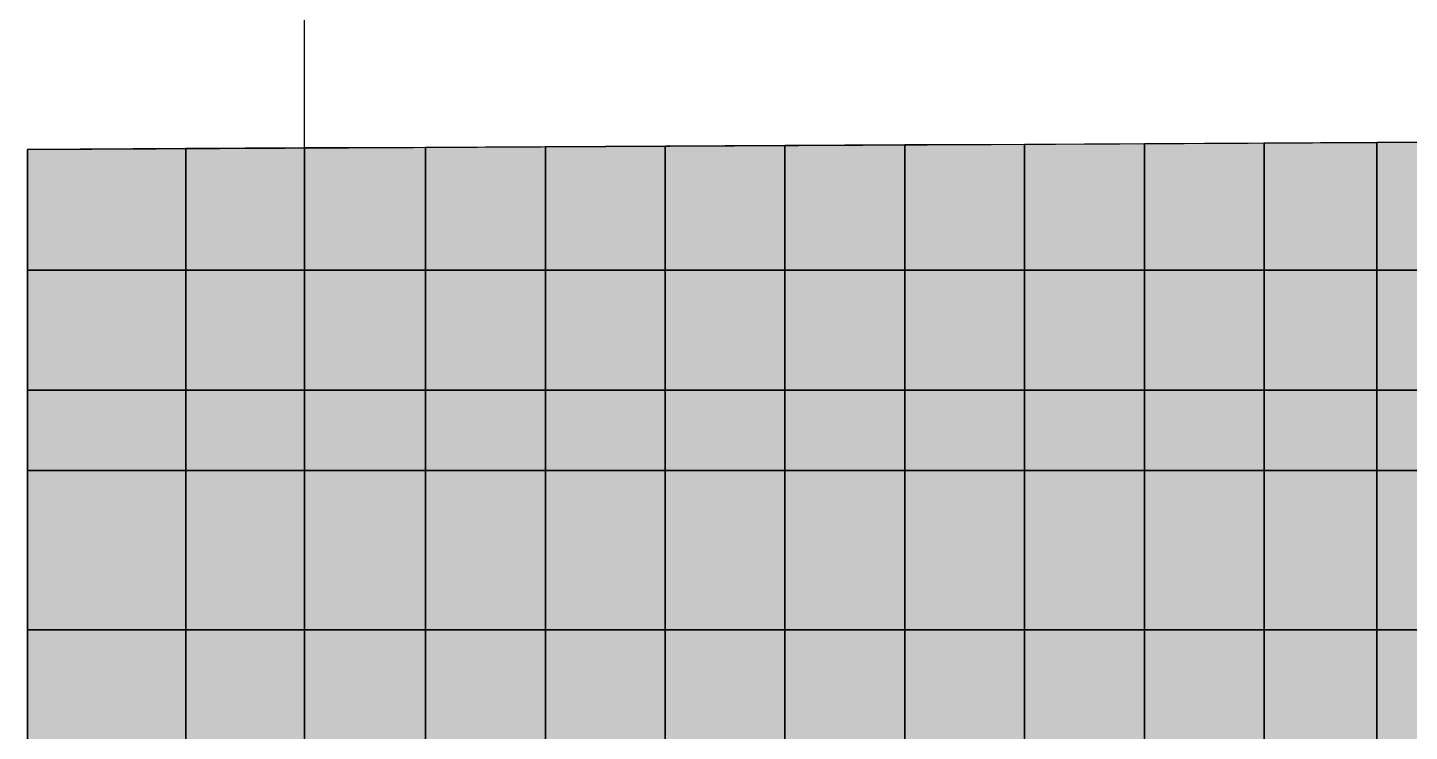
# Model space of a CAD drawing. Header units: inches. Extents: x -100 to 146, y -140 to 41.
# Drawn here: x 0.99 to 12.52, y -0.85 to 5.02 of the extents above; entities that cross this region are included whole.
import ezdxf

# ---------------------------------------------------------------- set-up
doc = ezdxf.new("R2010")
doc.units = ezdxf.units.IN
doc.header["$MEASUREMENT"] = 0
for name, color, linetype in [('Contour 1-01', 7, 'Continuous'), ('Mesh-joint-vd-s2', 7, 'Continuous'), ('Mesh-MPC', 7, 'Continuous'), ('Mesh-クレーン脚', 7, 'Continuous'), ('Mesh-クレーン脚ばね', 7, 'Continuous'), ('Mesh-セル中詰(気中)', 7, 'Continuous'), ('Mesh-セル中詰(水中)', 7, 'Continuous'), ('Mesh-杭ばね_海側クレーン基礎杭', 7, 'Continuous'), ('Mesh-梁①(両端)', 7, 'Continuous'), ('Mesh-梁②(中央)', 7, 'Continuous'), ('Mesh-梁③(円周)', 7, 'Continuous'), ('Mesh-海側クレーン基礎上部工', 7, 'Continuous'), ('Mesh-海側クレーン基礎杭(水位上)', 7, 'Continuous'), ('Mesh-海側クレーン基礎杭(水位下)', 7, 'Continuous'), ('Undeformed Mesh-セル中詰(気中)', 7, 'Continuous'), ('Undeformed Mesh-セル中詰(水中)', 7, 'Continuous')]:
    doc.layers.add(name, color=color, linetype=linetype)

msp = doc.modelspace()

# ---------------------------------------------------------------- linework, layer by layer
at = {"color": 7, "true_color": 0xffffff, "transparency": 33554687}
for p, q in [((3.3, 4.02), (3.3, 19.87)), ((0.99, 4.00845), (12.25, 4.065055)), ((12.25, 4.065055), (23.51, 4.12105)), ((12.25, 4.065055), (12.25, 3)), ((0.99, 3), (0.99, 4.00845)), ((3.3, 3), (3.3, 4.020004)), ((3.3, 4.020004), (3.3, 4.02)), ((3.3, 4.020004), (3.3, 4.02)), ((3.3, 4.020004), (3.3, 4.020004)), ((0.99, 3), (12.25, 3)), ((0.99, 2), (0.99, 3)), ((0.99, 3), (0.99, 3)), ((3.3, 2), (3.3, 3)), ((3.3, 3), (3.3, 3)), ((12.25, 3), (23.51, 3)), ((12.25, 3), (12.25, 2)), ((0.99, 2), (12.25, 2)), ((0.99, 1.33), (0.99, 2)), ((0.99, 2), (0.99, 2)), ((3.3, 2), (3.3, 1.33)), ((3.3, 2), (3.3, 2)), ((12.25, 2), (23.51, 2)), ((12.25, 2), (12.25, 1.33)), ((0.99, 1.33), (12.25, 1.33)), ((0.99, 0), (0.99, 1.33)), ((0.99, 1.33), (0.99, 1.33)), ((3.3, 1.33), (3.3, 0)), ((3.3, 1.33), (3.3, 1.33)), ((12.25, 1.33), (23.51, 1.33)), ((12.25, 1.33), (12.25, 0)), ((0.99, 0), (12.25, 0)), ((0.99, -1), (0.99, 0)), ((0.99, 0), (0.99, 0)), ((3.3, 0), (3.3, -1)), ((3.3, 0), (3.3, 0)), ((12.25, 0), (23.51, 0)), ((12.25, 0), (12.25, -1))]:
    msp.add_line(p, q, dxfattribs=at)
for points in [[(7.311025, 4.040055), (6.311025, 4.035055), (6.311025, 3)], [(7.311025, 4.040055), (6.311025, 3), (7.311025, 3)], [(8.311025, 4.045055), (7.311025, 4.040055), (7.311025, 3)], [(8.311025, 4.045055), (7.311025, 3), (8.311025, 3)], [(9.311025, 4.050055), (8.311025, 4.045055), (8.311025, 3)], [(9.311025, 4.050055), (8.311025, 3), (9.311025, 3)], [(10.31103, 4.055055), (9.311025, 4.050055), (9.311025, 3)], [(10.31103, 4.055055), (9.311025, 3), (10.31103, 3)], [(11.31103, 4.060055), (10.31103, 4.055055), (10.31103, 3)], [(11.31103, 4.060055), (10.31103, 3), (11.31103, 3)], [(12.25, 4.065055), (11.31103, 4.060055), (11.31103, 3)], [(12.25, 4.065055), (11.31103, 3), (12.25, 3)], [(13.31103, 4.070055), (12.25, 4.065055), (12.25, 3)], [(13.31103, 4.070055), (12.25, 3), (13.31103, 3)], [(2.311025, 4.015055), (0.99, 4.00845), (0.99, 3)], [(2.311025, 4.015055), (0.99, 3), (2.311025, 3)], [(3.3, 4.020004), (2.311025, 4.015055), (2.311025, 3)], [(3.3, 4.020004), (2.311025, 3), (3.3, 3)], [(4.311025, 4.025055), (3.3, 4.020004), (3.3, 3)], [(4.311025, 4.025055), (3.3, 3), (4.311025, 3)], [(5.311025, 4.030055), (4.311025, 4.025055), (4.311025, 3)], [(5.311025, 4.030055), (4.311025, 3), (5.311025, 3)], [(6.311025, 4.035055), (5.311025, 4.030055), (5.311025, 3)], [(6.311025, 4.035055), (5.311025, 3), (6.311025, 3)], [(0.99, 2), (2.311025, 2), (2.311025, 3)], [(0.99, 2), (2.311025, 3), (0.99, 3)], [(3.3, 2), (3.3, 3), (2.311025, 3)], [(3.3, 2), (2.311025, 3), (2.311025, 2)], [(3.3, 2), (4.311025, 2), (4.311025, 3)], [(3.3, 2), (4.311025, 3), (3.3, 3)], [(4.311025, 2), (5.311025, 2), (5.311025, 3)], [(4.311025, 2), (5.311025, 3), (4.311025, 3)], [(5.311025, 2), (6.311025, 2), (6.311025, 3)], [(5.311025, 2), (6.311025, 3), (5.311025, 3)], [(6.311025, 2), (7.311025, 2), (7.311025, 3)], [(6.311025, 2), (7.311025, 3), (6.311025, 3)], [(7.311025, 2), (8.311025, 2), (8.311025, 3)], [(7.311025, 2), (8.311025, 3), (7.311025, 3)], [(8.311025, 2), (9.311025, 2), (9.311025, 3)], [(8.311025, 2), (9.311025, 3), (8.311025, 3)], [(9.311025, 2), (10.31103, 2), (10.31103, 3)], [(9.311025, 2), (10.31103, 3), (9.311025, 3)], [(10.31103, 2), (11.31103, 2), (11.31103, 3)], [(10.31103, 2), (11.31103, 3), (10.31103, 3)], [(11.31103, 2), (12.25, 2), (12.25, 3)], [(11.31103, 2), (12.25, 3), (11.31103, 3)], [(12.25, 2), (13.31103, 2), (13.31103, 3)], [(12.25, 2), (13.31103, 3), (12.25, 3)], [(0.99, 1.33), (2.311025, 1.33), (2.311025, 2)], [(0.99, 1.33), (2.311025, 2), (0.99, 2)], [(3.3, 1.33), (3.3, 2), (2.311025, 2)], [(3.3, 1.33), (2.311025, 2), (2.311025, 1.33)], [(3.3, 2), (3.3, 1.33), (4.311025, 1.33)], [(3.3, 2), (4.311025, 1.33), (4.311025, 2)], [(4.311025, 1.33), (5.311025, 1.33), (5.311025, 2)], [(4.311025, 1.33), (5.311025, 2), (4.311025, 2)], [(5.311025, 1.33), (6.311025, 1.33), (6.311025, 2)], [(5.311025, 1.33), (6.311025, 2), (5.311025, 2)], [(6.311025, 1.33), (7.311025, 1.33), (7.311025, 2)], [(6.311025, 1.33), (7.311025, 2), (6.311025, 2)], [(7.311025, 1.33), (8.311025, 1.33), (8.311025, 2)], [(7.311025, 1.33), (8.311025, 2), (7.311025, 2)], [(8.311025, 1.33), (9.311025, 1.33), (9.311025, 2)], [(8.311025, 1.33), (9.311025, 2), (8.311025, 2)], [(9.311025, 1.33), (10.31103, 1.33), (10.31103, 2)], [(9.311025, 1.33), (10.31103, 2), (9.311025, 2)], [(10.31103, 2), (10.31103, 1.33), (11.31103, 1.33)], [(10.31103, 2), (11.31103, 1.33), (11.31103, 2)], [(11.31103, 1.33), (12.25, 1.33), (12.25, 2)], [(11.31103, 1.33), (12.25, 2), (11.31103, 2)], [(12.25, 1.33), (13.31103, 1.33), (13.31103, 2)], [(12.25, 1.33), (13.31103, 2), (12.25, 2)], [(2.311025, 1.33), (0.99, 1.33), (0.99, 0)], [(2.311025, 1.33), (0.99, 0), (2.311025, 0)], [(3.3, 0), (3.3, 1.33), (2.311025, 1.33)], [(3.3, 0), (2.311025, 1.33), (2.311025, 0)], [(3.3, 1.33), (3.3, 0), (4.311025, 0)], [(3.3, 1.33), (4.311025, 0), (4.311025, 1.33)], [(5.311025, 1.33), (4.311025, 1.33), (4.311025, 0)], [(5.311025, 1.33), (4.311025, 0), (5.311025, 0)], [(6.311025, 1.33), (5.311025, 1.33), (5.311025, 0)], [(6.311025, 1.33), (5.311025, 0), (6.311025, 0)], [(7.311025, 1.33), (6.311025, 1.33), (6.311025, 0)], [(7.311025, 1.33), (6.311025, 0), (7.311025, 0)], [(8.311025, 1.33), (7.311025, 1.33), (7.311025, 0)], [(8.311025, 1.33), (7.311025, 0), (8.311025, 0)], [(9.311025, 1.33), (8.311025, 1.33), (8.311025, 0)], [(9.311025, 1.33), (8.311025, 0), (9.311025, 0)], [(10.31103, 1.33), (9.311025, 1.33), (9.311025, 0)], [(10.31103, 1.33), (9.311025, 0), (10.31103, 0)], [(10.31103, 1.33), (10.31103, 0), (11.31103, 0)], [(10.31103, 1.33), (11.31103, 0), (11.31103, 1.33)], [(12.25, 1.33), (11.31103, 1.33), (11.31103, 0)], [(12.25, 1.33), (11.31103, 0), (12.25, 0)], [(13.31103, 1.33), (12.25, 1.33), (12.25, 0)], [(13.31103, 1.33), (12.25, 0), (13.31103, 0)], [(0.99, 0), (0.99, -1), (2.311025, -1)], [(0.99, 0), (2.311025, -1), (2.311025, 0)], [(3.3, -1), (3.3, 0), (2.311025, 0)], [(3.3, -1), (2.311025, 0), (2.311025, -1)], [(3.3, 0), (3.3, -1), (4.311025, -1)], [(3.3, 0), (4.311025, -1), (4.311025, 0)], [(4.311025, 0), (4.311025, -1), (5.311025, -1)], [(4.311025, 0), (5.311025, -1), (5.311025, 0)], [(5.311025, 0), (5.311025, -1), (6.311025, -1)], [(5.311025, 0), (6.311025, -1), (6.311025, 0)], [(6.311025, 0), (6.311025, -1), (7.311025, -1)], [(6.311025, 0), (7.311025, -1), (7.311025, 0)], [(7.311025, 0), (7.311025, -1), (8.311025, -1)], [(7.311025, 0), (8.311025, -1), (8.311025, 0)], [(8.311025, 0), (8.311025, -1), (9.311025, -1)], [(8.311025, 0), (9.311025, -1), (9.311025, 0)], [(9.311025, 0), (9.311025, -1), (10.31103, -1)], [(9.311025, 0), (10.31103, -1), (10.31103, 0)], [(10.31103, 0), (10.31103, -1), (11.31103, -1)], [(10.31103, 0), (11.31103, -1), (11.31103, 0)], [(11.31103, 0), (11.31103, -1), (12.25, -1)], [(11.31103, 0), (12.25, -1), (12.25, 0)], [(12.25, 0), (12.25, -1), (13.31103, -1)], [(12.25, 0), (13.31103, -1), (13.31103, 0)]]:
    msp.add_solid(points, dxfattribs=at)
at = {"layer": 'Contour 1-01', "color": 5, "true_color": 0x0000ff}
for points in [[(7.311025, 4.040055), (6.311025, 4.035055), (6.311025, 3)], [(7.311025, 4.040055), (6.311025, 3), (7.311025, 3)], [(8.311025, 4.045055), (7.311025, 4.040055), (7.311025, 3)], [(8.311025, 4.045055), (7.311025, 3), (8.311025, 3)], [(9.311025, 4.050055), (8.311025, 4.045055), (8.311025, 3)], [(9.311025, 4.050055), (8.311025, 3), (9.311025, 3)], [(10.31103, 4.055055), (9.311025, 4.050055), (9.311025, 3)], [(10.31103, 4.055055), (9.311025, 3), (10.31103, 3)], [(11.31103, 4.060055), (10.31103, 4.055055), (10.31103, 3)], [(11.31103, 4.060055), (10.31103, 3), (11.31103, 3)], [(12.25, 4.065055), (11.31103, 4.060055), (11.31103, 3)], [(12.25, 4.065055), (11.31103, 3), (12.25, 3)], [(13.31103, 4.070055), (12.25, 4.065055), (12.25, 3)], [(13.31103, 4.070055), (12.25, 3), (13.31103, 3)], [(2.311025, 4.015055), (0.99, 4.00845), (0.99, 3)], [(2.311025, 4.015055), (0.99, 3), (2.311025, 3)], [(3.3, 4.020004), (2.311025, 4.015055), (2.311025, 3)], [(3.3, 4.020004), (2.311025, 3), (3.3, 3)], [(4.311025, 4.025055), (3.3, 4.020004), (3.3, 3)], [(4.311025, 4.025055), (3.3, 3), (4.311025, 3)], [(5.311025, 4.030055), (4.311025, 4.025055), (4.311025, 3)], [(5.311025, 4.030055), (4.311025, 3), (5.311025, 3)], [(6.311025, 4.035055), (5.311025, 4.030055), (5.311025, 3)], [(6.311025, 4.035055), (5.311025, 3), (6.311025, 3)], [(0.99, 2), (2.311025, 2), (2.311025, 3)], [(0.99, 2), (2.311025, 3), (0.99, 3)], [(3.3, 2), (3.3, 3), (2.311025, 3)], [(3.3, 2), (2.311025, 3), (2.311025, 2)], [(3.3, 2), (4.311025, 2), (4.311025, 3)], [(3.3, 2), (4.311025, 3), (3.3, 3)], [(4.311025, 2), (5.311025, 2), (5.311025, 3)], [(4.311025, 2), (5.311025, 3), (4.311025, 3)], [(5.311025, 2), (6.311025, 2), (6.311025, 3)], [(5.311025, 2), (6.311025, 3), (5.311025, 3)], [(6.311025, 2), (7.311025, 2), (7.311025, 3)], [(6.311025, 2), (7.311025, 3), (6.311025, 3)], [(7.311025, 2), (8.311025, 2), (8.311025, 3)], [(7.311025, 2), (8.311025, 3), (7.311025, 3)], [(8.311025, 2), (9.311025, 2), (9.311025, 3)], [(8.311025, 2), (9.311025, 3), (8.311025, 3)], [(9.311025, 2), (10.31103, 2), (10.31103, 3)], [(9.311025, 2), (10.31103, 3), (9.311025, 3)], [(10.31103, 2), (11.31103, 2), (11.31103, 3)], [(10.31103, 2), (11.31103, 3), (10.31103, 3)], [(11.31103, 2), (12.25, 2), (12.25, 3)], [(11.31103, 2), (12.25, 3), (11.31103, 3)], [(12.25, 2), (13.31103, 2), (13.31103, 3)], [(12.25, 2), (13.31103, 3), (12.25, 3)], [(0.99, 1.33), (2.311025, 1.33), (2.311025, 2)], [(0.99, 1.33), (2.311025, 2), (0.99, 2)], [(3.3, 1.33), (3.3, 2), (2.311025, 2)], [(3.3, 1.33), (2.311025, 2), (2.311025, 1.33)], [(3.3, 2), (3.3, 1.33), (4.311025, 1.33)], [(3.3, 2), (4.311025, 1.33), (4.311025, 2)], [(4.311025, 1.33), (5.311025, 1.33), (5.311025, 2)], [(4.311025, 1.33), (5.311025, 2), (4.311025, 2)], [(5.311025, 1.33), (6.311025, 1.33), (6.311025, 2)], [(5.311025, 1.33), (6.311025, 2), (5.311025, 2)], [(6.311025, 1.33), (7.311025, 1.33), (7.311025, 2)], [(6.311025, 1.33), (7.311025, 2), (6.311025, 2)], [(7.311025, 1.33), (8.311025, 1.33), (8.311025, 2)], [(7.311025, 1.33), (8.311025, 2), (7.311025, 2)], [(8.311025, 1.33), (9.311025, 1.33), (9.311025, 2)], [(8.311025, 1.33), (9.311025, 2), (8.311025, 2)], [(9.311025, 1.33), (10.31103, 1.33), (10.31103, 2)], [(9.311025, 1.33), (10.31103, 2), (9.311025, 2)], [(10.31103, 2), (10.31103, 1.33), (11.31103, 1.33)], [(10.31103, 2), (11.31103, 1.33), (11.31103, 2)], [(11.31103, 1.33), (12.25, 1.33), (12.25, 2)], [(11.31103, 1.33), (12.25, 2), (11.31103, 2)], [(12.25, 1.33), (13.31103, 1.33), (13.31103, 2)], [(12.25, 1.33), (13.31103, 2), (12.25, 2)], [(2.311025, 1.33), (0.99, 1.33), (0.99, 0)], [(2.311025, 1.33), (0.99, 0), (2.311025, 0)], [(3.3, 0), (3.3, 1.33), (2.311025, 1.33)], [(3.3, 0), (2.311025, 1.33), (2.311025, 0)], [(3.3, 1.33), (3.3, 0), (4.311025, 0)], [(3.3, 1.33), (4.311025, 0), (4.311025, 1.33)], [(5.311025, 1.33), (4.311025, 1.33), (4.311025, 0)], [(5.311025, 1.33), (4.311025, 0), (5.311025, 0)], [(6.311025, 1.33), (5.311025, 1.33), (5.311025, 0)], [(6.311025, 1.33), (5.311025, 0), (6.311025, 0)], [(7.311025, 1.33), (6.311025, 1.33), (6.311025, 0)], [(7.311025, 1.33), (6.311025, 0), (7.311025, 0)], [(8.311025, 1.33), (7.311025, 1.33), (7.311025, 0)], [(8.311025, 1.33), (7.311025, 0), (8.311025, 0)], [(9.311025, 1.33), (8.311025, 1.33), (8.311025, 0)], [(9.311025, 1.33), (8.311025, 0), (9.311025, 0)], [(10.31103, 1.33), (9.311025, 1.33), (9.311025, 0)], [(10.31103, 1.33), (9.311025, 0), (10.31103, 0)], [(10.31103, 1.33), (10.31103, 0), (11.31103, 0)], [(10.31103, 1.33), (11.31103, 0), (11.31103, 1.33)], [(12.25, 1.33), (11.31103, 1.33), (11.31103, 0)], [(12.25, 1.33), (11.31103, 0), (12.25, 0)], [(13.31103, 1.33), (12.25, 1.33), (12.25, 0)], [(13.31103, 1.33), (12.25, 0), (13.31103, 0)], [(0.99, 0), (0.99, -1), (2.311025, -1)], [(0.99, 0), (2.311025, -1), (2.311025, 0)], [(3.3, -1), (3.3, 0), (2.311025, 0)], [(3.3, -1), (2.311025, 0), (2.311025, -1)], [(3.3, 0), (3.3, -1), (4.311025, -1)], [(3.3, 0), (4.311025, -1), (4.311025, 0)], [(4.311025, 0), (4.311025, -1), (5.311025, -1)], [(4.311025, 0), (5.311025, -1), (5.311025, 0)], [(5.311025, 0), (5.311025, -1), (6.311025, -1)], [(5.311025, 0), (6.311025, -1), (6.311025, 0)], [(6.311025, 0), (6.311025, -1), (7.311025, -1)], [(6.311025, 0), (7.311025, -1), (7.311025, 0)], [(7.311025, 0), (7.311025, -1), (8.311025, -1)], [(7.311025, 0), (8.311025, -1), (8.311025, 0)], [(8.311025, 0), (8.311025, -1), (9.311025, -1)], [(8.311025, 0), (9.311025, -1), (9.311025, 0)], [(9.311025, 0), (9.311025, -1), (10.31103, -1)], [(9.311025, 0), (10.31103, -1), (10.31103, 0)], [(10.31103, 0), (10.31103, -1), (11.31103, -1)], [(10.31103, 0), (11.31103, -1), (11.31103, 0)], [(11.31103, 0), (11.31103, -1), (12.25, -1)], [(11.31103, 0), (12.25, -1), (12.25, 0)], [(12.25, 0), (12.25, -1), (13.31103, -1)], [(12.25, 0), (13.31103, -1), (13.31103, 0)]]:
    msp.add_solid(points, dxfattribs=at)
at = {"layer": 'Mesh-joint-vd-s2', "color": 18, "true_color": 0x000000, "transparency": 33554559}
for p, q in [((0.99, 3), (0.99, 3)), ((0.99, 2), (0.99, 2)), ((0.99, 1.33), (0.99, 1.33)), ((0.99, 0), (0.99, 0))]:
    msp.add_line(p, q, dxfattribs=at)
at = {"layer": 'Mesh-MPC', "color": 18, "true_color": 0x000000, "transparency": 33554559}
msp.add_line((3.3, 4.020004), (3.3, 4.02), dxfattribs=at)
at = {"layer": 'Mesh-クレーン脚', "color": 18, "true_color": 0x000000, "transparency": 33554559}
msp.add_line((3.3, 4.02), (3.3, 19.87), dxfattribs=at)
at = {"layer": 'Mesh-クレーン脚ばね', "color": 18, "true_color": 0x000000, "transparency": 33554559}
msp.add_line((3.3, 4.020004), (3.3, 4.02), dxfattribs=at)
at = {"layer": 'Mesh-セル中詰(気中)', "color": 18, "true_color": 0x000000, "transparency": 33554559}
for p, q in [((7.311025, 4.040055), (6.311025, 4.035055)), ((8.311025, 4.045055), (7.311025, 4.040055)), ((7.311025, 3), (7.311025, 4.040055)), ((7.311025, 4.040055), (7.311025, 3)), ((9.311025, 4.050055), (8.311025, 4.045055)), ((8.311025, 3), (8.311025, 4.045055)), ((8.311025, 4.045055), (8.311025, 3)), ((10.31103, 4.055055), (9.311025, 4.050055)), ((9.311025, 3), (9.311025, 4.050055)), ((9.311025, 4.050055), (9.311025, 3)), ((11.31103, 4.060055), (10.31103, 4.055055)), ((10.31103, 3), (10.31103, 4.055055)), ((10.31103, 4.055055), (10.31103, 3)), ((12.25, 4.065055), (11.31103, 4.060055)), ((11.31103, 3), (11.31103, 4.060055)), ((11.31103, 4.060055), (11.31103, 3)), ((13.31103, 4.070055), (12.25, 4.065055)), ((12.25, 3), (12.25, 4.065055)), ((12.25, 4.065055), (12.25, 3)), ((2.311025, 4.015055), (0.99, 4.00845)), ((0.99, 4.00845), (0.99, 3)), ((3.3, 4.020004), (2.311025, 4.015055)), ((2.311025, 3), (2.311025, 4.015055)), ((2.311025, 4.015055), (2.311025, 3)), ((4.311025, 4.025055), (3.3, 4.020004)), ((3.3, 3), (3.3, 4.020004)), ((3.3, 4.020004), (3.3, 3)), ((5.311025, 4.030055), (4.311025, 4.025055)), ((4.311025, 3), (4.311025, 4.025055)), ((4.311025, 4.025055), (4.311025, 3)), ((6.311025, 4.035055), (5.311025, 4.030055)), ((5.311025, 3), (5.311025, 4.030055)), ((5.311025, 4.030055), (5.311025, 3)), ((6.311025, 3), (6.311025, 4.035055)), ((6.311025, 4.035055), (6.311025, 3)), ((2.311025, 3), (0.99, 3)), ((0.99, 3), (0.99, 2)), ((0.99, 3), (2.311025, 3)), ((2.311025, 2), (2.311025, 3)), ((3.3, 3), (2.311025, 3)), ((2.311025, 3), (2.311025, 2)), ((2.311025, 3), (3.3, 3)), ((3.3, 2), (3.3, 3)), ((4.311025, 3), (3.3, 3)), ((3.3, 3), (3.3, 2)), ((3.3, 3), (4.311025, 3)), ((4.311025, 2), (4.311025, 3)), ((5.311025, 3), (4.311025, 3)), ((4.311025, 3), (4.311025, 2)), ((4.311025, 3), (5.311025, 3)), ((5.311025, 2), (5.311025, 3)), ((6.311025, 3), (5.311025, 3)), ((5.311025, 3), (5.311025, 2)), ((5.311025, 3), (6.311025, 3)), ((6.311025, 2), (6.311025, 3)), ((7.311025, 3), (6.311025, 3)), ((6.311025, 3), (6.311025, 2)), ((6.311025, 3), (7.311025, 3)), ((7.311025, 2), (7.311025, 3)), ((8.311025, 3), (7.311025, 3)), ((7.311025, 3), (7.311025, 2)), ((7.311025, 3), (8.311025, 3)), ((8.311025, 2), (8.311025, 3)), ((9.311025, 3), (8.311025, 3)), ((8.311025, 3), (8.311025, 2)), ((8.311025, 3), (9.311025, 3)), ((9.311025, 2), (9.311025, 3)), ((10.31103, 3), (9.311025, 3)), ((9.311025, 3), (9.311025, 2)), ((9.311025, 3), (10.31103, 3)), ((10.31103, 2), (10.31103, 3)), ((11.31103, 3), (10.31103, 3)), ((10.31103, 3), (10.31103, 2)), ((10.31103, 3), (11.31103, 3)), ((11.31103, 2), (11.31103, 3)), ((11.31103, 3), (12.25, 3)), ((12.25, 3), (11.31103, 3)), ((11.31103, 3), (11.31103, 2)), ((12.25, 2), (12.25, 3)), ((13.31103, 3), (12.25, 3)), ((12.25, 3), (12.25, 2)), ((12.25, 3), (13.31103, 3)), ((2.311025, 2), (0.99, 2)), ((0.99, 2), (0.99, 1.33)), ((0.99, 2), (2.311025, 2)), ((2.311025, 1.33), (2.311025, 2)), ((3.3, 2), (2.311025, 2)), ((2.311025, 2), (2.311025, 1.33)), ((2.311025, 2), (3.3, 2)), ((3.3, 1.33), (3.3, 2)), ((3.3, 2), (3.3, 1.33)), ((4.311025, 2), (3.3, 2)), ((3.3, 2), (4.311025, 2)), ((4.311025, 1.33), (4.311025, 2)), ((5.311025, 2), (4.311025, 2)), ((4.311025, 2), (4.311025, 1.33)), ((4.311025, 2), (5.311025, 2)), ((5.311025, 1.33), (5.311025, 2)), ((6.311025, 2), (5.311025, 2)), ((5.311025, 2), (5.311025, 1.33)), ((5.311025, 2), (6.311025, 2)), ((6.311025, 1.33), (6.311025, 2)), ((7.311025, 2), (6.311025, 2)), ((6.311025, 2), (6.311025, 1.33)), ((6.311025, 2), (7.311025, 2)), ((7.311025, 1.33), (7.311025, 2)), ((8.311025, 2), (7.311025, 2)), ((7.311025, 2), (7.311025, 1.33)), ((7.311025, 2), (8.311025, 2)), ((8.311025, 1.33), (8.311025, 2)), ((9.311025, 2), (8.311025, 2)), ((8.311025, 2), (8.311025, 1.33)), ((8.311025, 2), (9.311025, 2)), ((9.311025, 1.33), (9.311025, 2)), ((10.31103, 2), (9.311025, 2)), ((9.311025, 2), (9.311025, 1.33)), ((9.311025, 2), (10.31103, 2)), ((10.31103, 1.33), (10.31103, 2)), ((10.31103, 2), (10.31103, 1.33)), ((11.31103, 2), (10.31103, 2)), ((10.31103, 2), (11.31103, 2)), ((11.31103, 1.33), (11.31103, 2)), ((12.25, 2), (11.31103, 2)), ((11.31103, 2), (11.31103, 1.33)), ((11.31103, 2), (12.25, 2)), ((12.25, 1.33), (12.25, 2)), ((13.31103, 2), (12.25, 2)), ((12.25, 2), (12.25, 1.33)), ((12.25, 2), (13.31103, 2)), ((0.99, 1.33), (2.311025, 1.33)), ((2.311025, 1.33), (3.3, 1.33)), ((3.3, 1.33), (4.311025, 1.33)), ((4.311025, 1.33), (5.311025, 1.33)), ((5.311025, 1.33), (6.311025, 1.33)), ((6.311025, 1.33), (7.311025, 1.33)), ((7.311025, 1.33), (8.311025, 1.33)), ((8.311025, 1.33), (9.311025, 1.33)), ((9.311025, 1.33), (10.31103, 1.33)), ((10.31103, 1.33), (11.31103, 1.33)), ((11.31103, 1.33), (12.25, 1.33)), ((12.25, 1.33), (13.31103, 1.33))]:
    msp.add_line(p, q, dxfattribs=at)
at = {"layer": 'Mesh-セル中詰(水中)', "color": 18, "true_color": 0x000000, "transparency": 33554559}
for p, q in [((2.311025, 1.33), (0.99, 1.33)), ((0.99, 1.33), (0.99, 0)), ((2.311025, 0), (2.311025, 1.33)), ((3.3, 1.33), (2.311025, 1.33)), ((2.311025, 1.33), (2.311025, 0)), ((3.3, 0), (3.3, 1.33)), ((3.3, 1.33), (3.3, 0)), ((4.311025, 1.33), (3.3, 1.33)), ((4.311025, 0), (4.311025, 1.33)), ((5.311025, 1.33), (4.311025, 1.33)), ((4.311025, 1.33), (4.311025, 0)), ((5.311025, 0), (5.311025, 1.33)), ((6.311025, 1.33), (5.311025, 1.33)), ((5.311025, 1.33), (5.311025, 0)), ((6.311025, 0), (6.311025, 1.33)), ((7.311025, 1.33), (6.311025, 1.33)), ((6.311025, 1.33), (6.311025, 0)), ((7.311025, 0), (7.311025, 1.33)), ((8.311025, 1.33), (7.311025, 1.33)), ((7.311025, 1.33), (7.311025, 0)), ((8.311025, 0), (8.311025, 1.33)), ((9.311025, 1.33), (8.311025, 1.33)), ((8.311025, 1.33), (8.311025, 0)), ((9.311025, 0), (9.311025, 1.33)), ((10.31103, 1.33), (9.311025, 1.33)), ((9.311025, 1.33), (9.311025, 0)), ((10.31103, 0), (10.31103, 1.33)), ((10.31103, 1.33), (10.31103, 0)), ((11.31103, 1.33), (10.31103, 1.33)), ((11.31103, 0), (11.31103, 1.33)), ((12.25, 1.33), (11.31103, 1.33)), ((11.31103, 1.33), (11.31103, 0)), ((12.25, 0), (12.25, 1.33)), ((13.31103, 1.33), (12.25, 1.33)), ((12.25, 1.33), (12.25, 0)), ((0.99, 0), (0.99, -1)), ((2.311025, 0), (0.99, 0)), ((0.99, 0), (2.311025, 0)), ((2.311025, -1), (2.311025, 0)), ((3.3, 0), (2.311025, 0)), ((2.311025, 0), (2.311025, -1)), ((2.311025, 0), (3.3, 0)), ((3.3, -1), (3.3, 0)), ((3.3, 0), (3.3, -1)), ((4.311025, 0), (3.3, 0)), ((3.3, 0), (4.311025, 0)), ((4.311025, -1), (4.311025, 0)), ((4.311025, 0), (4.311025, -1)), ((5.311025, 0), (4.311025, 0)), ((4.311025, 0), (5.311025, 0)), ((5.311025, -1), (5.311025, 0)), ((5.311025, 0), (5.311025, -1)), ((6.311025, 0), (5.311025, 0)), ((5.311025, 0), (6.311025, 0)), ((6.311025, -1), (6.311025, 0)), ((6.311025, 0), (7.311025, 0)), ((6.311025, 0), (6.311025, -1)), ((7.311025, 0), (6.311025, 0)), ((7.311025, -1), (7.311025, 0)), ((7.311025, 0), (7.311025, -1)), ((8.311025, 0), (7.311025, 0)), ((7.311025, 0), (8.311025, 0)), ((8.311025, -1), (8.311025, 0)), ((8.311025, 0), (8.311025, -1)), ((9.311025, 0), (8.311025, 0)), ((8.311025, 0), (9.311025, 0)), ((9.311025, -1), (9.311025, 0)), ((9.311025, 0), (9.311025, -1)), ((10.31103, 0), (9.311025, 0)), ((9.311025, 0), (10.31103, 0)), ((10.31103, -1), (10.31103, 0)), ((10.31103, 0), (10.31103, -1)), ((11.31103, 0), (10.31103, 0)), ((10.31103, 0), (11.31103, 0)), ((11.31103, -1), (11.31103, 0)), ((11.31103, 0), (11.31103, -1)), ((12.25, 0), (11.31103, 0)), ((11.31103, 0), (12.25, 0)), ((12.25, -1), (12.25, 0)), ((12.25, 0), (12.25, -1)), ((13.31103, 0), (12.25, 0)), ((12.25, 0), (13.31103, 0))]:
    msp.add_line(p, q, dxfattribs=at)
at = {"layer": 'Mesh-杭ばね_海側クレーン基礎杭', "color": 18, "true_color": 0x000000, "transparency": 33554559}
for p, q in [((3.3, 4.020004), (3.3, 4.020004)), ((3.3, 3), (3.3, 3)), ((3.3, 2), (3.3, 2)), ((3.3, 1.33), (3.3, 1.33)), ((3.3, 0), (3.3, 0))]:
    msp.add_line(p, q, dxfattribs=at)
at = {"layer": 'Mesh-梁①(両端)', "color": 18, "true_color": 0x000000, "transparency": 33554559}
for p, q in [((0.99, 3), (0.99, 4.00845)), ((0.99, 2), (0.99, 3)), ((0.99, 1.33), (0.99, 2)), ((0.99, 0), (0.99, 1.33)), ((0.99, -1), (0.99, 0))]:
    msp.add_line(p, q, dxfattribs=at)
at = {"layer": 'Mesh-梁②(中央)', "color": 18, "true_color": 0x000000, "transparency": 33554559}
for p, q in [((12.25, 4.065055), (12.25, 3)), ((12.25, 3), (12.25, 2)), ((12.25, 2), (12.25, 1.33)), ((12.25, 1.33), (12.25, 0)), ((12.25, 0), (12.25, -1))]:
    msp.add_line(p, q, dxfattribs=at)
at = {"layer": 'Mesh-梁③(円周)', "color": 18, "true_color": 0x000000, "transparency": 33554559}
for p, q in [((0.99, 4.00845), (12.25, 4.065055)), ((12.25, 4.065055), (23.51, 4.12105)), ((0.99, 3), (12.25, 3)), ((12.25, 3), (23.51, 3)), ((0.99, 2), (12.25, 2)), ((12.25, 2), (23.51, 2)), ((0.99, 1.33), (12.25, 1.33)), ((12.25, 1.33), (23.51, 1.33)), ((0.99, 0), (12.25, 0)), ((12.25, 0), (23.51, 0))]:
    msp.add_line(p, q, dxfattribs=at)
at = {"layer": 'Mesh-海側クレーン基礎上部工', "color": 18, "true_color": 0x000000, "transparency": 33554559}
for p, q in [((3.3, 3), (3.3, 4.020004)), ((3.3, 2), (3.3, 3))]:
    msp.add_line(p, q, dxfattribs=at)
at = {"layer": 'Mesh-海側クレーン基礎杭(水位上)', "color": 18, "true_color": 0x000000, "transparency": 33554559}
for p, q in [((3.3, 1.33), (3.3, 0)), ((3.3, 0), (3.3, -1))]:
    msp.add_line(p, q, dxfattribs=at)
at = {"layer": 'Mesh-海側クレーン基礎杭(水位下)', "color": 18, "true_color": 0x000000, "transparency": 33554559}
msp.add_line((3.3, 2), (3.3, 1.33), dxfattribs=at)
at = {"layer": 'Undeformed Mesh-セル中詰(気中)', "color": 8, "true_color": 0x808080, "transparency": 33554687}
for p, q in [((7.311025, 4.040055), (6.311025, 4.035055)), ((8.311025, 4.045055), (7.311025, 4.040055)), ((7.311025, 3), (7.311025, 4.040055)), ((7.311025, 4.040055), (7.311025, 3)), ((9.311025, 4.050055), (8.311025, 4.045055)), ((8.311025, 3), (8.311025, 4.045055)), ((8.311025, 4.045055), (8.311025, 3)), ((10.31103, 4.055055), (9.311025, 4.050055)), ((9.311025, 3), (9.311025, 4.050055)), ((9.311025, 4.050055), (9.311025, 3)), ((11.31103, 4.060055), (10.31103, 4.055055)), ((10.31103, 3), (10.31103, 4.055055)), ((10.31103, 4.055055), (10.31103, 3)), ((12.25, 4.065055), (11.31103, 4.060055)), ((11.31103, 3), (11.31103, 4.060055)), ((11.31103, 4.060055), (11.31103, 3)), ((13.31103, 4.070055), (12.25, 4.065055)), ((12.25, 3), (12.25, 4.065055)), ((12.25, 4.065055), (12.25, 3)), ((2.311025, 4.015055), (0.99, 4.00845)), ((0.99, 4.00845), (0.99, 3)), ((3.3, 4.020004), (2.311025, 4.015055)), ((2.311025, 3), (2.311025, 4.015055)), ((2.311025, 4.015055), (2.311025, 3)), ((4.311025, 4.025055), (3.3, 4.020004)), ((3.3, 3), (3.3, 4.020004)), ((3.3, 4.020004), (3.3, 3)), ((5.311025, 4.030055), (4.311025, 4.025055)), ((4.311025, 3), (4.311025, 4.025055)), ((4.311025, 4.025055), (4.311025, 3)), ((6.311025, 4.035055), (5.311025, 4.030055)), ((5.311025, 3), (5.311025, 4.030055)), ((5.311025, 4.030055), (5.311025, 3)), ((6.311025, 3), (6.311025, 4.035055)), ((6.311025, 4.035055), (6.311025, 3)), ((2.311025, 3), (0.99, 3)), ((0.99, 3), (0.99, 2)), ((0.99, 3), (2.311025, 3)), ((2.311025, 2), (2.311025, 3)), ((3.3, 3), (2.311025, 3)), ((2.311025, 3), (2.311025, 2)), ((2.311025, 3), (3.3, 3)), ((3.3, 2), (3.3, 3)), ((4.311025, 3), (3.3, 3)), ((3.3, 3), (3.3, 2)), ((3.3, 3), (4.311025, 3)), ((4.311025, 2), (4.311025, 3)), ((5.311025, 3), (4.311025, 3)), ((4.311025, 3), (4.311025, 2)), ((4.311025, 3), (5.311025, 3)), ((5.311025, 2), (5.311025, 3)), ((6.311025, 3), (5.311025, 3)), ((5.311025, 3), (5.311025, 2)), ((5.311025, 3), (6.311025, 3)), ((6.311025, 2), (6.311025, 3)), ((7.311025, 3), (6.311025, 3)), ((6.311025, 3), (6.311025, 2)), ((6.311025, 3), (7.311025, 3)), ((7.311025, 2), (7.311025, 3)), ((8.311025, 3), (7.311025, 3)), ((7.311025, 3), (7.311025, 2)), ((7.311025, 3), (8.311025, 3)), ((8.311025, 2), (8.311025, 3)), ((9.311025, 3), (8.311025, 3)), ((8.311025, 3), (8.311025, 2)), ((8.311025, 3), (9.311025, 3)), ((9.311025, 2), (9.311025, 3)), ((10.31103, 3), (9.311025, 3)), ((9.311025, 3), (9.311025, 2)), ((9.311025, 3), (10.31103, 3)), ((10.31103, 2), (10.31103, 3)), ((11.31103, 3), (10.31103, 3)), ((10.31103, 3), (10.31103, 2)), ((10.31103, 3), (11.31103, 3)), ((11.31103, 2), (11.31103, 3)), ((11.31103, 3), (12.25, 3)), ((12.25, 3), (11.31103, 3)), ((11.31103, 3), (11.31103, 2)), ((12.25, 2), (12.25, 3)), ((13.31103, 3), (12.25, 3)), ((12.25, 3), (12.25, 2)), ((12.25, 3), (13.31103, 3)), ((2.311025, 2), (0.99, 2)), ((0.99, 2), (0.99, 1.33)), ((0.99, 2), (2.311025, 2)), ((2.311025, 1.33), (2.311025, 2)), ((3.3, 2), (2.311025, 2)), ((2.311025, 2), (2.311025, 1.33)), ((2.311025, 2), (3.3, 2)), ((3.3, 1.33), (3.3, 2)), ((3.3, 2), (3.3, 1.33)), ((4.311025, 2), (3.3, 2)), ((3.3, 2), (4.311025, 2)), ((4.311025, 1.33), (4.311025, 2)), ((5.311025, 2), (4.311025, 2)), ((4.311025, 2), (4.311025, 1.33)), ((4.311025, 2), (5.311025, 2)), ((5.311025, 1.33), (5.311025, 2)), ((6.311025, 2), (5.311025, 2)), ((5.311025, 2), (5.311025, 1.33)), ((5.311025, 2), (6.311025, 2)), ((6.311025, 1.33), (6.311025, 2)), ((7.311025, 2), (6.311025, 2)), ((6.311025, 2), (6.311025, 1.33)), ((6.311025, 2), (7.311025, 2)), ((7.311025, 1.33), (7.311025, 2)), ((8.311025, 2), (7.311025, 2)), ((7.311025, 2), (7.311025, 1.33)), ((7.311025, 2), (8.311025, 2)), ((8.311025, 1.33), (8.311025, 2)), ((9.311025, 2), (8.311025, 2)), ((8.311025, 2), (8.311025, 1.33)), ((8.311025, 2), (9.311025, 2)), ((9.311025, 1.33), (9.311025, 2)), ((10.31103, 2), (9.311025, 2)), ((9.311025, 2), (9.311025, 1.33)), ((9.311025, 2), (10.31103, 2)), ((10.31103, 1.33), (10.31103, 2)), ((10.31103, 2), (10.31103, 1.33)), ((11.31103, 2), (10.31103, 2)), ((10.31103, 2), (11.31103, 2)), ((11.31103, 1.33), (11.31103, 2)), ((12.25, 2), (11.31103, 2)), ((11.31103, 2), (11.31103, 1.33)), ((11.31103, 2), (12.25, 2)), ((12.25, 1.33), (12.25, 2)), ((13.31103, 2), (12.25, 2)), ((12.25, 2), (12.25, 1.33)), ((12.25, 2), (13.31103, 2)), ((0.99, 1.33), (2.311025, 1.33)), ((2.311025, 1.33), (3.3, 1.33)), ((3.3, 1.33), (4.311025, 1.33)), ((4.311025, 1.33), (5.311025, 1.33)), ((5.311025, 1.33), (6.311025, 1.33)), ((6.311025, 1.33), (7.311025, 1.33)), ((7.311025, 1.33), (8.311025, 1.33)), ((8.311025, 1.33), (9.311025, 1.33)), ((9.311025, 1.33), (10.31103, 1.33)), ((10.31103, 1.33), (11.31103, 1.33)), ((11.31103, 1.33), (12.25, 1.33)), ((12.25, 1.33), (13.31103, 1.33))]:
    msp.add_line(p, q, dxfattribs=at)
at = {"layer": 'Undeformed Mesh-セル中詰(水中)', "color": 8, "true_color": 0x808080, "transparency": 33554687}
for p, q in [((2.311025, 1.33), (0.99, 1.33)), ((0.99, 1.33), (0.99, 0)), ((2.311025, 0), (2.311025, 1.33)), ((3.3, 1.33), (2.311025, 1.33)), ((2.311025, 1.33), (2.311025, 0)), ((3.3, 0), (3.3, 1.33)), ((3.3, 1.33), (3.3, 0)), ((4.311025, 1.33), (3.3, 1.33)), ((4.311025, 0), (4.311025, 1.33)), ((5.311025, 1.33), (4.311025, 1.33)), ((4.311025, 1.33), (4.311025, 0)), ((5.311025, 0), (5.311025, 1.33)), ((6.311025, 1.33), (5.311025, 1.33)), ((5.311025, 1.33), (5.311025, 0)), ((6.311025, 0), (6.311025, 1.33)), ((7.311025, 1.33), (6.311025, 1.33)), ((6.311025, 1.33), (6.311025, 0)), ((7.311025, 0), (7.311025, 1.33)), ((8.311025, 1.33), (7.311025, 1.33)), ((7.311025, 1.33), (7.311025, 0)), ((8.311025, 0), (8.311025, 1.33)), ((9.311025, 1.33), (8.311025, 1.33)), ((8.311025, 1.33), (8.311025, 0)), ((9.311025, 0), (9.311025, 1.33)), ((10.31103, 1.33), (9.311025, 1.33)), ((9.311025, 1.33), (9.311025, 0)), ((10.31103, 0), (10.31103, 1.33)), ((10.31103, 1.33), (10.31103, 0)), ((11.31103, 1.33), (10.31103, 1.33)), ((11.31103, 0), (11.31103, 1.33)), ((12.25, 1.33), (11.31103, 1.33)), ((11.31103, 1.33), (11.31103, 0)), ((12.25, 0), (12.25, 1.33)), ((13.31103, 1.33), (12.25, 1.33)), ((12.25, 1.33), (12.25, 0)), ((0.99, 0), (0.99, -1)), ((2.311025, 0), (0.99, 0)), ((0.99, 0), (2.311025, 0)), ((2.311025, -1), (2.311025, 0)), ((3.3, 0), (2.311025, 0)), ((2.311025, 0), (2.311025, -1)), ((2.311025, 0), (3.3, 0)), ((3.3, -1), (3.3, 0)), ((3.3, 0), (3.3, -1)), ((4.311025, 0), (3.3, 0)), ((3.3, 0), (4.311025, 0)), ((4.311025, -1), (4.311025, 0)), ((4.311025, 0), (4.311025, -1)), ((5.311025, 0), (4.311025, 0)), ((4.311025, 0), (5.311025, 0)), ((5.311025, -1), (5.311025, 0)), ((5.311025, 0), (5.311025, -1)), ((6.311025, 0), (5.311025, 0)), ((5.311025, 0), (6.311025, 0)), ((6.311025, -1), (6.311025, 0)), ((6.311025, 0), (7.311025, 0)), ((6.311025, 0), (6.311025, -1)), ((7.311025, 0), (6.311025, 0)), ((7.311025, -1), (7.311025, 0)), ((7.311025, 0), (7.311025, -1)), ((8.311025, 0), (7.311025, 0)), ((7.311025, 0), (8.311025, 0)), ((8.311025, -1), (8.311025, 0)), ((8.311025, 0), (8.311025, -1)), ((9.311025, 0), (8.311025, 0)), ((8.311025, 0), (9.311025, 0)), ((9.311025, -1), (9.311025, 0)), ((9.311025, 0), (9.311025, -1)), ((10.31103, 0), (9.311025, 0)), ((9.311025, 0), (10.31103, 0)), ((10.31103, -1), (10.31103, 0)), ((10.31103, 0), (10.31103, -1)), ((11.31103, 0), (10.31103, 0)), ((10.31103, 0), (11.31103, 0)), ((11.31103, -1), (11.31103, 0)), ((11.31103, 0), (11.31103, -1)), ((12.25, 0), (11.31103, 0)), ((11.31103, 0), (12.25, 0)), ((12.25, -1), (12.25, 0)), ((12.25, 0), (12.25, -1)), ((13.31103, 0), (12.25, 0)), ((12.25, 0), (13.31103, 0))]:
    msp.add_line(p, q, dxfattribs=at)

doc.saveas('drawing.dxf')
